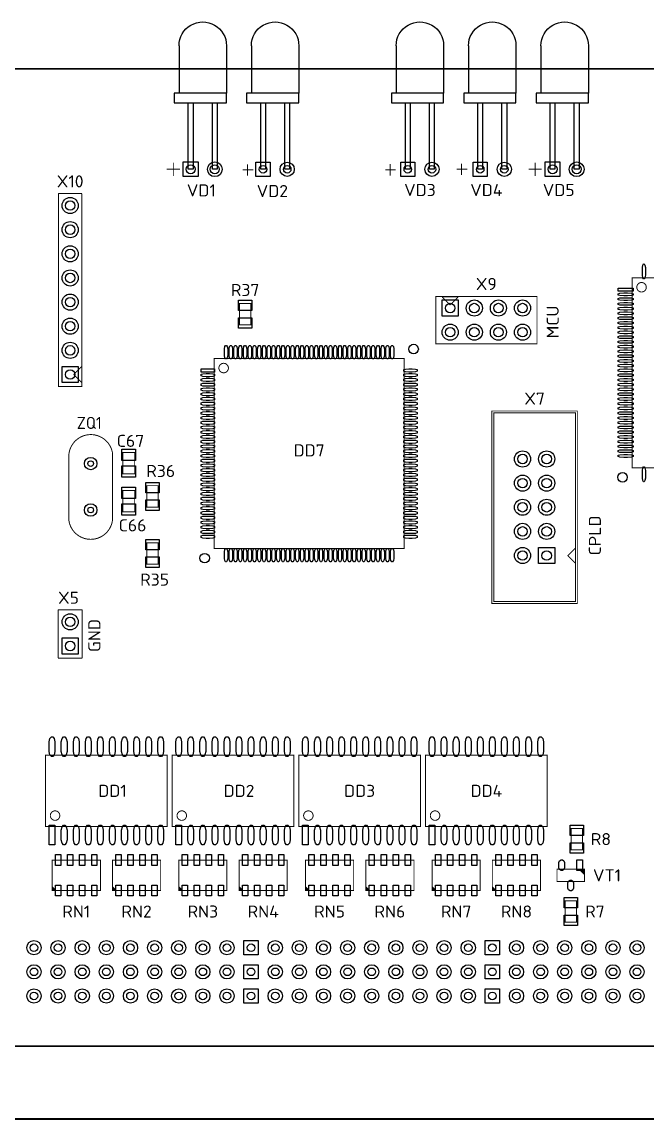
# Model space of a CAD drawing. Header units: millimetres. Extents: x 1127 to 1496, y -2533 to -2276.
# Drawn here: x 1251.3 to 1317.1, y -2392 to -2276.4 of the extents above; entities that cross this region are included whole.
import ezdxf
from ezdxf.enums import TextEntityAlignment as Align

# ---------------------------------------------------------------- set-up
doc = ezdxf.new("R2010")
doc.units = ezdxf.units.MM
doc.layers.get('0').update_dxf_attribs({"color": 250})
doc.layers.add('BOARD', color=173, linetype='Continuous', lineweight=35)
doc.layers.add('TOP', color=7, linetype='Continuous')
doc.styles.get("Standard").update_dxf_attribs({"font": 'txt.shx'})

# ---------------------------------------------------------------- blocks, each defined once
blk = doc.blocks.new('FIGURE_CIRCLE')
blk.add_circle((0, 0), 0.5)
blk = doc.blocks.new('FIGURE_SQUARE')
blk.add_lwpolyline([(-0.5, -0.5), (-0.5, 0.5), (0.5, 0.5), (0.5, -0.5)], close=True)
blk = doc.blocks.new('FIGURE_OBLONG')
blk.add_lwpolyline([(-0.5, -0.125), (-0.5, 0.125), (-0.416, 0.375), (-0.25, 0.5), (0.25, 0.5), (0.416, 0.375), (0.5, 0.125), (0.5, -0.125), (0.416, -0.375), (0.25, -0.5), (-0.25, -0.5), (-0.416, -0.375)], close=True)
blk = doc.blocks.new('LED')
at = {"layer": 'TOP'}
for p, q in [((-1.23, 13), (-1.23, 8)), ((3.77, 13), (3.77, 8))]:
    blk.add_line(p, q, dxfattribs=at)
for points in [[(3.77, 7), (3.77, 8), (-1.73, 8), (-1.73, 7)], [(-0.25, 7), (0.25, 7), (0.25, 0), (-0.25, 0)], [(2.29, 7), (2.79, 7), (2.79, 0), (2.29, 0)]]:
    blk.add_lwpolyline(points, close=True, dxfattribs=at)
at = {"layer": 'TOP', "extrusion": (0, 0, -1)}
blk.add_ellipse((1.27, 13), major_axis=(0, 2.5), ratio=1, start_param=4.712389, end_param=7.853982, dxfattribs=at)

msp = doc.modelspace()

# ---------------------------------------------------------------- linework, layer by layer
at = {"layer": 'BOARD'}
msp.add_lwpolyline([(1467.65, -2384.2), (1234.4, -2384.2), (1234.4, -2281.33), (1467.65, -2281.33)], close=True, dxfattribs=at)
at = {"layer": 'TOP'}
for points, const_width in [([(1267.27, -2291.2), (1267.27, -2292.6)], 0.1), ([(1275.09, -2291.37), (1275.09, -2292.57)], 0.1), ([(1290.09, -2291.36), (1290.09, -2292.56)], 0.1), ([(1297.61, -2291.3), (1297.61, -2292.5)], 0.1), ([(1305.37, -2291.2), (1305.37, -2292.6)], 0.1), ([(1266.57, -2291.9), (1267.97, -2291.9)], 0.1), ([(1274.59, -2291.97), (1275.69, -2291.97)], 0.1), ([(1289.59, -2291.96), (1290.69, -2291.96)], 0.1), ([(1297.11, -2291.9), (1298.21, -2291.9)], 0.1), ([(1304.67, -2291.9), (1306.07, -2291.9)], 0.1), ([(1255.18, -2294.45), (1257.64, -2294.45)], 0.1), ([(1257.64, -2294.48), (1257.64, -2314.77), (1255.18, -2314.77), (1255.18, -2294.45)], 0.1), ([(1335.57, -2303.32), (1335.57, -2323.32), (1315.57, -2323.32), (1315.57, -2303.32), (1335.57, -2303.32)], 0.1), ([(1305.56, -2305.28), (1305.56, -2310.28), (1294.9, -2310.28), (1294.9, -2305.28), (1305.56, -2305.28)], 0.1), ([(1297.27, -2305.34), (1295.57, -2305.34)], 0.1), ([(1295.57, -2305.34), (1296.42, -2306.19)], 0.1), ([(1296.42, -2306.19), (1297.27, -2305.34)], 0.1), ([(1274.23, -2306.02), (1275.43, -2306.02), (1275.43, -2308.27), (1274.23, -2308.27), (1274.23, -2306.02)], 0.1), ([(1291.57, -2311.82), (1291.57, -2331.82), (1271.57, -2331.82), (1271.57, -2311.82), (1291.57, -2311.82)], 0.1), ([(1257.64, -2312.65), (1256.79, -2313.5)], 0.1), ([(1257.64, -2314.35), (1257.64, -2312.65)], 0.1), ([(1256.79, -2313.5), (1257.64, -2314.35)], 0.1), ([(1300.81, -2317.34), (1309.81, -2317.34), (1309.81, -2337.59), (1300.81, -2337.59), (1300.81, -2317.34)], 0.1), ([(1301.01, -2317.54), (1309.61, -2317.54), (1309.61, -2337.39), (1301.01, -2337.39), (1301.01, -2317.54)], 0.1), ([(1256.27, -2328.82), (1256.27, -2321.82)], 0.1), ([(1260.87, -2328.82), (1260.87, -2321.82)], 0.1), ([(1261.95, -2321.7), (1263.2, -2321.7), (1263.2, -2323.95), (1261.95, -2323.95), (1261.95, -2321.7)], 0.1), ([(1263.2, -2327.95), (1261.95, -2327.95), (1261.95, -2325.7), (1263.2, -2325.7), (1263.2, -2327.95)], 0.1), ([(1264.47, -2325.2), (1265.67, -2325.2), (1265.67, -2327.45), (1264.47, -2327.45), (1264.47, -2325.2)], 0.1), ([(1265.67, -2333.45), (1264.47, -2333.45), (1264.47, -2331.2), (1265.67, -2331.2), (1265.67, -2333.45)], 0.1), ([(1309.61, -2333.35), (1309.61, -2331.75), (1308.81, -2332.55), (1309.61, -2333.35)], 0.1), ([(1255.14, -2338.26), (1257.68, -2338.26)], 0.1), ([(1255.14, -2343.34), (1255.14, -2338.26)], 0.1), ([(1257.68, -2338.26), (1257.68, -2343.34)], 0.1), ([(1257.68, -2343.34), (1255.14, -2343.34)], 0.1), ([(1266.62, -2361.06), (1253.82, -2361.06), (1253.82, -2353.56), (1266.62, -2353.56), (1266.62, -2361.06)], 0.1), ([(1279.96, -2361.06), (1267.16, -2361.06), (1267.16, -2353.56), (1279.96, -2353.56), (1279.96, -2361.06)], 0.1), ([(1293.29, -2361.06), (1280.49, -2361.06), (1280.49, -2353.56), (1293.29, -2353.56), (1293.29, -2361.06)], 0.1), ([(1306.63, -2361.06), (1293.83, -2361.06), (1293.83, -2353.56), (1306.63, -2353.56), (1306.63, -2361.06)], 0.1), ([(1309.15, -2361.27), (1310.35, -2361.27), (1310.35, -2363.52), (1309.15, -2363.52), (1309.15, -2361.27)], 0.1), ([(1254.51, -2364.6), (1259.59, -2364.6), (1259.59, -2367.8), (1254.51, -2367.8), (1254.51, -2364.6)], 0.1), ([(1260.86, -2364.6), (1265.94, -2364.6), (1265.94, -2367.8), (1260.86, -2367.8), (1260.86, -2364.6)], 0.1), ([(1267.84, -2364.6), (1272.92, -2364.6), (1272.92, -2367.8), (1267.84, -2367.8), (1267.84, -2364.6)], 0.1), ([(1274.19, -2364.6), (1279.27, -2364.6), (1279.27, -2367.8), (1274.19, -2367.8), (1274.19, -2364.6)], 0.1), ([(1281.18, -2364.6), (1286.26, -2364.6), (1286.26, -2367.8), (1281.18, -2367.8), (1281.18, -2364.6)], 0.1), ([(1287.53, -2364.6), (1292.61, -2364.6), (1292.61, -2367.8), (1287.53, -2367.8), (1287.53, -2364.6)], 0.1), ([(1294.51, -2364.6), (1299.59, -2364.6), (1299.59, -2367.8), (1294.51, -2367.8), (1294.51, -2364.6)], 0.1), ([(1300.86, -2364.6), (1305.94, -2364.6), (1305.94, -2367.8), (1300.86, -2367.8), (1300.86, -2364.6)], 0.1), ([(1310.57, -2366.85), (1307.67, -2366.85), (1307.67, -2365.55), (1310.57, -2365.55), (1310.57, -2366.85)], 0.1), ([(1310.02, -2365.6), (1310.52, -2366.1)], 0.1), ([(1310.12, -2365.6), (1310.52, -2366)], 0.1), ([(1310.22, -2365.6), (1310.52, -2365.9)], 0.1), ([(1310.32, -2365.6), (1310.52, -2365.8)], 0.1), ([(1310.42, -2365.6), (1310.52, -2365.7)], 0.1), ([(1254.91, -2367.8), (1254.51, -2367.4)], 0.1), ([(1254.81, -2367.8), (1254.51, -2367.5)], 0.1), ([(1254.71, -2367.8), (1254.51, -2367.6)], 0.1), ([(1254.61, -2367.8), (1254.51, -2367.7)], 0.1), ([(1261.26, -2367.8), (1260.86, -2367.4)], 0.1), ([(1261.16, -2367.8), (1260.86, -2367.5)], 0.1), ([(1261.06, -2367.8), (1260.86, -2367.6)], 0.1), ([(1260.96, -2367.8), (1260.86, -2367.7)], 0.1), ([(1268.24, -2367.8), (1267.84, -2367.4)], 0.1), ([(1268.14, -2367.8), (1267.84, -2367.5)], 0.1), ([(1268.04, -2367.8), (1267.84, -2367.6)], 0.1), ([(1267.94, -2367.8), (1267.84, -2367.7)], 0.1), ([(1274.59, -2367.8), (1274.19, -2367.4)], 0.1), ([(1274.49, -2367.8), (1274.19, -2367.5)], 0.1), ([(1274.39, -2367.8), (1274.19, -2367.6)], 0.1), ([(1274.29, -2367.8), (1274.19, -2367.7)], 0.1), ([(1281.58, -2367.8), (1281.18, -2367.4)], 0.1), ([(1281.48, -2367.8), (1281.18, -2367.5)], 0.1), ([(1281.38, -2367.8), (1281.18, -2367.6)], 0.1), ([(1281.28, -2367.8), (1281.18, -2367.7)], 0.1), ([(1287.93, -2367.8), (1287.53, -2367.4)], 0.1), ([(1287.83, -2367.8), (1287.53, -2367.5)], 0.1), ([(1287.73, -2367.8), (1287.53, -2367.6)], 0.1), ([(1287.63, -2367.8), (1287.53, -2367.7)], 0.1), ([(1294.91, -2367.8), (1294.51, -2367.4)], 0.1), ([(1294.81, -2367.8), (1294.51, -2367.5)], 0.1), ([(1294.71, -2367.8), (1294.51, -2367.6)], 0.1), ([(1294.61, -2367.8), (1294.51, -2367.7)], 0.1), ([(1301.26, -2367.8), (1300.86, -2367.4)], 0.1), ([(1301.16, -2367.8), (1300.86, -2367.5)], 0.1), ([(1301.06, -2367.8), (1300.86, -2367.6)], 0.1), ([(1300.96, -2367.8), (1300.86, -2367.7)], 0.1), ([(1308.52, -2368.89), (1309.72, -2368.89), (1309.72, -2371.14), (1308.52, -2371.14), (1308.52, -2368.89)], 0.1), ([(1241.81, -2391.86), (1326.9, -2391.86)], 0.203)]:
    msp.add_lwpolyline(points, dxfattribs=dict(at, const_width=const_width))
at = {"layer": 'TOP', "const_width": 0.1}
for points in [[(1316.57, -2303.82, 1), (1316.57, -2304.82, 1), (1316.57, -2303.82)], [(1272.57, -2312.32, 1), (1272.57, -2313.32, 1), (1272.57, -2312.32)], [(1256.28, -2321.85, -0.881083), (1260.88, -2321.85)], [(1256.27, -2328.82, 0.881184), (1260.87, -2328.82)], [(1254.82, -2359.42, 1), (1254.82, -2360.42, 1), (1254.82, -2359.42)], [(1268.16, -2359.42, 1), (1268.16, -2360.42, 1), (1268.16, -2359.42)], [(1281.49, -2359.42, 1), (1281.49, -2360.42, 1), (1281.49, -2359.42)], [(1294.83, -2359.42, 1), (1294.83, -2360.42, 1), (1294.83, -2359.42)]]:
    msp.add_lwpolyline(points, format="xyb", dxfattribs=at)

# ---------------------------------------------------------------- block references
at = {"layer": 'TOP'}
for p in [(1269.1, -2291.9), (1276.72, -2291.9), (1291.96, -2291.9), (1299.58, -2291.9), (1307.2, -2291.9)]:
    msp.add_blockref('LED', p, dxfattribs=at)
at = {"layer": 'TOP', "rotation": 90}
for name, p, xscale, yscale in [('FIGURE_SQUARE', (1269.1, -2291.9), 1.55, 1.55), ('FIGURE_CIRCLE', (1269.1, -2291.9), 0.95, 0.95), ('FIGURE_CIRCLE', (1271.64, -2291.9), 1.55, 1.55), ('FIGURE_CIRCLE', (1271.64, -2291.9), 0.95, 0.95), ('FIGURE_SQUARE', (1276.72, -2291.9), 1.5, 1.5), ('FIGURE_CIRCLE', (1279.26, -2291.9), 1.5, 1.5), ('FIGURE_SQUARE', (1291.96, -2291.9), 1.5, 1.5), ('FIGURE_CIRCLE', (1294.5, -2291.9), 1.5, 1.5), ('FIGURE_SQUARE', (1299.58, -2291.9), 1.5, 1.5), ('FIGURE_CIRCLE', (1302.12, -2291.9), 1.5, 1.5), ('FIGURE_SQUARE', (1307.2, -2291.9), 1.55, 1.55), ('FIGURE_CIRCLE', (1307.2, -2291.9), 0.95, 0.95), ('FIGURE_CIRCLE', (1309.74, -2291.9), 1.55, 1.55), ('FIGURE_CIRCLE', (1309.74, -2291.9), 0.95, 0.95), ('FIGURE_CIRCLE', (1276.72, -2291.9), 0.8, 0.8), ('FIGURE_CIRCLE', (1279.26, -2291.9), 0.8, 0.8), ('FIGURE_CIRCLE', (1291.96, -2291.9), 0.8, 0.8), ('FIGURE_CIRCLE', (1294.5, -2291.9), 0.8, 0.8), ('FIGURE_CIRCLE', (1299.58, -2291.9), 0.8, 0.8), ('FIGURE_CIRCLE', (1302.12, -2291.9), 0.8, 0.8), ('FIGURE_CIRCLE', (1256.41, -2295.72), 1.7, 1.7), ('FIGURE_CIRCLE', (1256.41, -2298.26), 1.7, 1.7), ('FIGURE_CIRCLE', (1256.41, -2300.8), 1.7, 1.7), ('FIGURE_OBLONG', (1316.82, -2302.65), 1.6, 0.3), ('FIGURE_CIRCLE', (1256.41, -2303.34), 1.7, 1.7), ('FIGURE_CIRCLE', (1256.41, -2305.88), 1.7, 1.7), ('FIGURE_SQUARE', (1314.9, -2304.57), 0.3, 1.6), ('FIGURE_OBLONG', (1314.9, -2305.07), 0.3, 1.6), ('FIGURE_SQUARE', (1274.83, -2306.22), 1.1, 1.4), ('FIGURE_SQUARE', (1296.42, -2306.51), 1.7, 1.7), ('FIGURE_CIRCLE', (1298.96, -2306.51), 1.7, 1.7), ('FIGURE_CIRCLE', (1301.5, -2306.51), 1.7, 1.7), ('FIGURE_CIRCLE', (1304.04, -2306.51), 1.7, 1.7), ('FIGURE_OBLONG', (1314.9, -2305.57), 0.3, 1.6), ('FIGURE_OBLONG', (1314.9, -2306.07), 0.3, 1.6), ('FIGURE_OBLONG', (1314.9, -2306.57), 0.3, 1.6), ('FIGURE_CIRCLE', (1256.41, -2308.42), 1.7, 1.7), ('FIGURE_SQUARE', (1274.83, -2308.07), 1.1, 1.4), ('FIGURE_OBLONG', (1314.9, -2307.07), 0.3, 1.6), ('FIGURE_OBLONG', (1314.9, -2307.57), 0.3, 1.6), ('FIGURE_CIRCLE', (1296.42, -2309.05), 1.7, 1.7), ('FIGURE_CIRCLE', (1298.96, -2309.05), 1.7, 1.7), ('FIGURE_CIRCLE', (1301.5, -2309.05), 1.7, 1.7), ('FIGURE_CIRCLE', (1304.04, -2309.05), 1.7, 1.7), ('FIGURE_OBLONG', (1314.9, -2308.07), 0.3, 1.6), ('FIGURE_OBLONG', (1314.9, -2308.57), 0.3, 1.6), ('FIGURE_OBLONG', (1314.9, -2309.07), 0.3, 1.6), ('FIGURE_OBLONG', (1314.9, -2309.57), 0.3, 1.6), ('FIGURE_OBLONG', (1314.9, -2310.07), 0.3, 1.6), ('FIGURE_CIRCLE', (1256.41, -2310.96), 1.7, 1.7), ('FIGURE_OBLONG', (1272.82, -2311.15), 1.4, 0.35), ('FIGURE_OBLONG', (1273.32, -2311.15), 1.4, 0.35), ('FIGURE_OBLONG', (1273.82, -2311.15), 1.4, 0.35), ('FIGURE_OBLONG', (1274.32, -2311.15), 1.4, 0.35), ('FIGURE_OBLONG', (1274.82, -2311.15), 1.4, 0.35), ('FIGURE_OBLONG', (1275.32, -2311.15), 1.4, 0.35), ('FIGURE_OBLONG', (1275.82, -2311.15), 1.4, 0.35), ('FIGURE_OBLONG', (1276.32, -2311.15), 1.4, 0.35), ('FIGURE_OBLONG', (1276.82, -2311.15), 1.4, 0.35), ('FIGURE_OBLONG', (1277.32, -2311.15), 1.4, 0.35), ('FIGURE_OBLONG', (1277.82, -2311.15), 1.4, 0.35), ('FIGURE_OBLONG', (1278.32, -2311.15), 1.4, 0.35), ('FIGURE_OBLONG', (1278.82, -2311.15), 1.4, 0.35), ('FIGURE_OBLONG', (1279.32, -2311.15), 1.4, 0.35), ('FIGURE_OBLONG', (1279.82, -2311.15), 1.4, 0.35), ('FIGURE_OBLONG', (1280.32, -2311.15), 1.4, 0.35), ('FIGURE_OBLONG', (1280.82, -2311.15), 1.4, 0.35), ('FIGURE_OBLONG', (1281.32, -2311.15), 1.4, 0.35), ('FIGURE_OBLONG', (1281.82, -2311.15), 1.4, 0.35), ('FIGURE_OBLONG', (1282.32, -2311.15), 1.4, 0.35), ('FIGURE_OBLONG', (1282.82, -2311.15), 1.4, 0.35), ('FIGURE_OBLONG', (1283.32, -2311.15), 1.4, 0.35), ('FIGURE_OBLONG', (1283.82, -2311.15), 1.4, 0.35), ('FIGURE_OBLONG', (1284.32, -2311.15), 1.4, 0.35), ('FIGURE_OBLONG', (1284.82, -2311.15), 1.4, 0.35), ('FIGURE_OBLONG', (1285.32, -2311.15), 1.4, 0.35), ('FIGURE_OBLONG', (1285.82, -2311.15), 1.4, 0.35), ('FIGURE_OBLONG', (1286.32, -2311.15), 1.4, 0.35), ('FIGURE_OBLONG', (1286.82, -2311.15), 1.4, 0.35), ('FIGURE_OBLONG', (1287.32, -2311.15), 1.4, 0.35), ('FIGURE_OBLONG', (1287.82, -2311.15), 1.4, 0.35), ('FIGURE_OBLONG', (1288.32, -2311.15), 1.4, 0.35), ('FIGURE_OBLONG', (1288.82, -2311.15), 1.4, 0.35), ('FIGURE_OBLONG', (1289.32, -2311.15), 1.4, 0.35), ('FIGURE_OBLONG', (1289.82, -2311.15), 1.4, 0.35), ('FIGURE_OBLONG', (1290.32, -2311.15), 1.4, 0.35), ('FIGURE_OBLONG', (1314.9, -2310.57), 0.3, 1.6), ('FIGURE_OBLONG', (1314.9, -2311.07), 0.3, 1.6), ('FIGURE_OBLONG', (1314.9, -2311.57), 0.3, 1.6), ('FIGURE_OBLONG', (1314.9, -2312.07), 0.3, 1.6), ('FIGURE_SQUARE', (1256.41, -2313.5), 1.7, 1.7), ('FIGURE_SQUARE', (1270.9, -2313.07), 0.35, 1.4), ('FIGURE_OBLONG', (1270.9, -2313.57), 0.35, 1.4), ('FIGURE_OBLONG', (1292.25, -2313.07), 0.35, 1.4), ('FIGURE_OBLONG', (1292.25, -2313.57), 0.35, 1.4), ('FIGURE_OBLONG', (1314.9, -2312.57), 0.3, 1.6), ('FIGURE_OBLONG', (1314.9, -2313.07), 0.3, 1.6), ('FIGURE_OBLONG', (1314.9, -2313.57), 0.3, 1.6), ('FIGURE_OBLONG', (1270.9, -2314.07), 0.35, 1.4), ('FIGURE_OBLONG', (1270.9, -2314.57), 0.35, 1.4), ('FIGURE_OBLONG', (1292.25, -2314.07), 0.35, 1.4), ('FIGURE_OBLONG', (1292.25, -2314.57), 0.35, 1.4), ('FIGURE_OBLONG', (1314.9, -2314.07), 0.3, 1.6), ('FIGURE_OBLONG', (1314.9, -2314.57), 0.3, 1.6), ('FIGURE_OBLONG', (1270.9, -2315.07), 0.35, 1.4), ('FIGURE_OBLONG', (1270.9, -2315.57), 0.35, 1.4), ('FIGURE_OBLONG', (1292.25, -2315.07), 0.35, 1.4), ('FIGURE_OBLONG', (1292.25, -2315.57), 0.35, 1.4), ('FIGURE_OBLONG', (1314.9, -2315.07), 0.3, 1.6), ('FIGURE_OBLONG', (1314.9, -2315.57), 0.3, 1.6), ('FIGURE_OBLONG', (1270.9, -2316.07), 0.35, 1.4), ('FIGURE_OBLONG', (1270.9, -2316.57), 0.35, 1.4), ('FIGURE_OBLONG', (1292.25, -2316.07), 0.35, 1.4), ('FIGURE_OBLONG', (1292.25, -2316.57), 0.35, 1.4), ('FIGURE_OBLONG', (1314.9, -2316.07), 0.3, 1.6), ('FIGURE_OBLONG', (1314.9, -2316.57), 0.3, 1.6), ('FIGURE_OBLONG', (1270.9, -2317.07), 0.35, 1.4), ('FIGURE_OBLONG', (1270.9, -2317.57), 0.35, 1.4), ('FIGURE_OBLONG', (1270.9, -2318.07), 0.35, 1.4), ('FIGURE_OBLONG', (1292.25, -2317.07), 0.35, 1.4), ('FIGURE_OBLONG', (1292.25, -2317.57), 0.35, 1.4), ('FIGURE_OBLONG', (1292.25, -2318.07), 0.35, 1.4), ('FIGURE_OBLONG', (1314.9, -2317.07), 0.3, 1.6), ('FIGURE_OBLONG', (1314.9, -2317.57), 0.3, 1.6), ('FIGURE_OBLONG', (1314.9, -2318.07), 0.3, 1.6), ('FIGURE_OBLONG', (1270.9, -2318.57), 0.35, 1.4), ('FIGURE_OBLONG', (1270.9, -2319.07), 0.35, 1.4), ('FIGURE_OBLONG', (1292.25, -2318.57), 0.35, 1.4), ('FIGURE_OBLONG', (1292.25, -2319.07), 0.35, 1.4), ('FIGURE_OBLONG', (1314.9, -2318.57), 0.3, 1.6), ('FIGURE_OBLONG', (1314.9, -2319.07), 0.3, 1.6), ('FIGURE_OBLONG', (1270.9, -2319.57), 0.35, 1.4), ('FIGURE_OBLONG', (1270.9, -2320.07), 0.35, 1.4), ('FIGURE_OBLONG', (1292.25, -2319.57), 0.35, 1.4), ('FIGURE_OBLONG', (1292.25, -2320.07), 0.35, 1.4), ('FIGURE_OBLONG', (1314.9, -2319.57), 0.3, 1.6), ('FIGURE_OBLONG', (1314.9, -2320.07), 0.3, 1.6), ('FIGURE_SQUARE', (1262.57, -2321.95), 1.2, 1.45), ('FIGURE_OBLONG', (1270.9, -2320.57), 0.35, 1.4), ('FIGURE_OBLONG', (1270.9, -2321.07), 0.35, 1.4), ('FIGURE_OBLONG', (1270.9, -2321.57), 0.35, 1.4), ('FIGURE_OBLONG', (1292.25, -2320.57), 0.35, 1.4), ('FIGURE_OBLONG', (1292.25, -2321.07), 0.35, 1.4), ('FIGURE_OBLONG', (1292.25, -2321.57), 0.35, 1.4), ('FIGURE_OBLONG', (1314.9, -2320.57), 0.3, 1.6), ('FIGURE_OBLONG', (1314.9, -2321.07), 0.3, 1.6), ('FIGURE_OBLONG', (1314.9, -2321.57), 0.3, 1.6), ('FIGURE_CIRCLE', (1258.57, -2322.88), 1.3, 1.3), ('FIGURE_CIRCLE', (1258.57, -2322.88), 0.6, 0.6), ('FIGURE_OBLONG', (1270.9, -2322.07), 0.35, 1.4), ('FIGURE_OBLONG', (1270.9, -2322.57), 0.35, 1.4), ('FIGURE_OBLONG', (1292.25, -2322.07), 0.35, 1.4), ('FIGURE_OBLONG', (1292.25, -2322.57), 0.35, 1.4), ('FIGURE_CIRCLE', (1304.04, -2322.39), 1.7, 1.7), ('FIGURE_CIRCLE', (1306.58, -2322.39), 1.7, 1.7), ('FIGURE_OBLONG', (1314.9, -2322.07), 0.3, 1.6), ('FIGURE_SQUARE', (1262.57, -2323.7), 1.2, 1.45), ('FIGURE_OBLONG', (1270.9, -2323.07), 0.35, 1.4), ('FIGURE_OBLONG', (1270.9, -2323.57), 0.35, 1.4), ('FIGURE_OBLONG', (1292.25, -2323.07), 0.35, 1.4), ('FIGURE_OBLONG', (1292.25, -2323.57), 0.35, 1.4), ('FIGURE_OBLONG', (1316.82, -2324), 1.6, 0.3), ('FIGURE_SQUARE', (1265.07, -2325.4), 1.1, 1.4), ('FIGURE_OBLONG', (1270.9, -2324.07), 0.35, 1.4), ('FIGURE_OBLONG', (1270.9, -2324.57), 0.35, 1.4), ('FIGURE_OBLONG', (1270.9, -2325.07), 0.35, 1.4), ('FIGURE_OBLONG', (1292.25, -2324.07), 0.35, 1.4), ('FIGURE_OBLONG', (1292.25, -2324.57), 0.35, 1.4), ('FIGURE_OBLONG', (1292.25, -2325.07), 0.35, 1.4), ('FIGURE_CIRCLE', (1304.04, -2324.93), 1.7, 1.7), ('FIGURE_CIRCLE', (1306.58, -2324.93), 1.7, 1.7), ('FIGURE_SQUARE', (1262.57, -2325.95), 1.2, 1.45), ('FIGURE_OBLONG', (1270.9, -2325.57), 0.35, 1.4), ('FIGURE_OBLONG', (1270.9, -2326.07), 0.35, 1.4), ('FIGURE_OBLONG', (1292.25, -2325.57), 0.35, 1.4), ('FIGURE_OBLONG', (1292.25, -2326.07), 0.35, 1.4), ('FIGURE_CIRCLE', (1258.57, -2327.76), 1.3, 1.3), ('FIGURE_SQUARE', (1262.57, -2327.7), 1.2, 1.45), ('FIGURE_SQUARE', (1265.07, -2327.25), 1.1, 1.4), ('FIGURE_OBLONG', (1270.9, -2326.57), 0.35, 1.4), ('FIGURE_OBLONG', (1270.9, -2327.07), 0.35, 1.4), ('FIGURE_OBLONG', (1292.25, -2326.57), 0.35, 1.4), ('FIGURE_OBLONG', (1292.25, -2327.07), 0.35, 1.4), ('FIGURE_CIRCLE', (1304.04, -2327.47), 1.7, 1.7), ('FIGURE_CIRCLE', (1306.58, -2327.47), 1.7, 1.7), ('FIGURE_CIRCLE', (1258.57, -2327.76), 0.6, 0.6), ('FIGURE_OBLONG', (1270.9, -2327.57), 0.35, 1.4), ('FIGURE_OBLONG', (1270.9, -2328.07), 0.35, 1.4), ('FIGURE_OBLONG', (1270.9, -2328.57), 0.35, 1.4), ('FIGURE_OBLONG', (1292.25, -2327.57), 0.35, 1.4), ('FIGURE_OBLONG', (1292.25, -2328.07), 0.35, 1.4), ('FIGURE_OBLONG', (1292.25, -2328.57), 0.35, 1.4), ('FIGURE_OBLONG', (1270.9, -2329.07), 0.35, 1.4), ('FIGURE_OBLONG', (1270.9, -2329.57), 0.35, 1.4), ('FIGURE_OBLONG', (1292.25, -2329.07), 0.35, 1.4), ('FIGURE_OBLONG', (1292.25, -2329.57), 0.35, 1.4), ('FIGURE_CIRCLE', (1304.04, -2330.01), 1.7, 1.7), ('FIGURE_CIRCLE', (1306.58, -2330.01), 1.7, 1.7), ('FIGURE_OBLONG', (1270.9, -2330.07), 0.35, 1.4), ('FIGURE_OBLONG', (1270.9, -2330.57), 0.35, 1.4), ('FIGURE_OBLONG', (1292.25, -2330.07), 0.35, 1.4), ('FIGURE_OBLONG', (1292.25, -2330.57), 0.35, 1.4), ('FIGURE_SQUARE', (1265.07, -2331.4), 1.1, 1.4), ('FIGURE_OBLONG', (1272.82, -2332.5), 1.4, 0.35), ('FIGURE_OBLONG', (1273.32, -2332.5), 1.4, 0.35), ('FIGURE_OBLONG', (1273.82, -2332.5), 1.4, 0.35), ('FIGURE_OBLONG', (1274.32, -2332.5), 1.4, 0.35), ('FIGURE_OBLONG', (1274.82, -2332.5), 1.4, 0.35), ('FIGURE_OBLONG', (1275.32, -2332.5), 1.4, 0.35), ('FIGURE_OBLONG', (1275.82, -2332.5), 1.4, 0.35), ('FIGURE_OBLONG', (1276.32, -2332.5), 1.4, 0.35), ('FIGURE_OBLONG', (1276.82, -2332.5), 1.4, 0.35), ('FIGURE_OBLONG', (1277.32, -2332.5), 1.4, 0.35), ('FIGURE_OBLONG', (1277.82, -2332.5), 1.4, 0.35), ('FIGURE_OBLONG', (1278.32, -2332.5), 1.4, 0.35), ('FIGURE_OBLONG', (1278.82, -2332.5), 1.4, 0.35), ('FIGURE_OBLONG', (1279.32, -2332.5), 1.4, 0.35), ('FIGURE_OBLONG', (1279.82, -2332.5), 1.4, 0.35), ('FIGURE_OBLONG', (1280.32, -2332.5), 1.4, 0.35), ('FIGURE_OBLONG', (1280.82, -2332.5), 1.4, 0.35), ('FIGURE_OBLONG', (1281.32, -2332.5), 1.4, 0.35), ('FIGURE_OBLONG', (1281.82, -2332.5), 1.4, 0.35), ('FIGURE_OBLONG', (1282.32, -2332.5), 1.4, 0.35), ('FIGURE_OBLONG', (1282.82, -2332.5), 1.4, 0.35), ('FIGURE_OBLONG', (1283.32, -2332.5), 1.4, 0.35), ('FIGURE_OBLONG', (1283.82, -2332.5), 1.4, 0.35), ('FIGURE_OBLONG', (1284.32, -2332.5), 1.4, 0.35), ('FIGURE_OBLONG', (1284.82, -2332.5), 1.4, 0.35), ('FIGURE_OBLONG', (1285.32, -2332.5), 1.4, 0.35), ('FIGURE_OBLONG', (1285.82, -2332.5), 1.4, 0.35), ('FIGURE_OBLONG', (1286.32, -2332.5), 1.4, 0.35), ('FIGURE_OBLONG', (1286.82, -2332.5), 1.4, 0.35), ('FIGURE_OBLONG', (1287.32, -2332.5), 1.4, 0.35), ('FIGURE_OBLONG', (1287.82, -2332.5), 1.4, 0.35), ('FIGURE_OBLONG', (1288.32, -2332.5), 1.4, 0.35), ('FIGURE_OBLONG', (1288.82, -2332.5), 1.4, 0.35), ('FIGURE_OBLONG', (1289.32, -2332.5), 1.4, 0.35), ('FIGURE_OBLONG', (1289.82, -2332.5), 1.4, 0.35), ('FIGURE_OBLONG', (1290.32, -2332.5), 1.4, 0.35), ('FIGURE_CIRCLE', (1304.04, -2332.55), 1.7, 1.7), ('FIGURE_SQUARE', (1306.58, -2332.55), 1.7, 1.7), ('FIGURE_SQUARE', (1265.07, -2333.25), 1.1, 1.4), ('FIGURE_CIRCLE', (1256.41, -2339.53), 1.7, 1.7), ('FIGURE_SQUARE', (1256.41, -2342.07), 1.7, 1.7), ('FIGURE_OBLONG', (1254.51, -2352.67), 2.075, 0.6), ('FIGURE_OBLONG', (1255.78, -2352.67), 2.075, 0.6), ('FIGURE_OBLONG', (1257.05, -2352.67), 2.075, 0.6), ('FIGURE_OBLONG', (1258.32, -2352.67), 2.075, 0.6), ('FIGURE_OBLONG', (1259.59, -2352.67), 2.075, 0.6), ('FIGURE_OBLONG', (1260.86, -2352.67), 2.075, 0.6), ('FIGURE_OBLONG', (1262.13, -2352.67), 2.075, 0.6), ('FIGURE_OBLONG', (1263.4, -2352.67), 2.075, 0.6), ('FIGURE_OBLONG', (1264.67, -2352.67), 2.075, 0.6), ('FIGURE_OBLONG', (1265.94, -2352.67), 2.075, 0.6), ('FIGURE_OBLONG', (1267.84, -2352.67), 2.075, 0.6), ('FIGURE_OBLONG', (1269.11, -2352.67), 2.075, 0.6), ('FIGURE_OBLONG', (1270.38, -2352.67), 2.075, 0.6), ('FIGURE_OBLONG', (1271.65, -2352.67), 2.075, 0.6), ('FIGURE_OBLONG', (1272.92, -2352.67), 2.075, 0.6), ('FIGURE_OBLONG', (1274.19, -2352.67), 2.075, 0.6), ('FIGURE_OBLONG', (1275.46, -2352.67), 2.075, 0.6), ('FIGURE_OBLONG', (1276.73, -2352.67), 2.075, 0.6), ('FIGURE_OBLONG', (1278, -2352.67), 2.075, 0.6), ('FIGURE_OBLONG', (1279.27, -2352.67), 2.075, 0.6), ('FIGURE_OBLONG', (1281.18, -2352.67), 2.075, 0.6), ('FIGURE_OBLONG', (1282.45, -2352.67), 2.075, 0.6), ('FIGURE_OBLONG', (1283.72, -2352.67), 2.075, 0.6), ('FIGURE_OBLONG', (1284.99, -2352.67), 2.075, 0.6), ('FIGURE_OBLONG', (1286.26, -2352.67), 2.075, 0.6), ('FIGURE_OBLONG', (1287.53, -2352.67), 2.075, 0.6), ('FIGURE_OBLONG', (1288.8, -2352.67), 2.075, 0.6), ('FIGURE_OBLONG', (1290.07, -2352.67), 2.075, 0.6), ('FIGURE_OBLONG', (1291.34, -2352.67), 2.075, 0.6), ('FIGURE_OBLONG', (1292.61, -2352.67), 2.075, 0.6), ('FIGURE_OBLONG', (1294.51, -2352.67), 2.075, 0.6), ('FIGURE_OBLONG', (1295.78, -2352.67), 2.075, 0.6), ('FIGURE_OBLONG', (1297.05, -2352.67), 2.075, 0.6), ('FIGURE_OBLONG', (1298.32, -2352.67), 2.075, 0.6), ('FIGURE_OBLONG', (1299.59, -2352.67), 2.075, 0.6), ('FIGURE_OBLONG', (1300.86, -2352.67), 2.075, 0.6), ('FIGURE_OBLONG', (1302.13, -2352.67), 2.075, 0.6), ('FIGURE_OBLONG', (1303.4, -2352.67), 2.075, 0.6), ('FIGURE_OBLONG', (1304.67, -2352.67), 2.075, 0.6), ('FIGURE_OBLONG', (1305.94, -2352.67), 2.075, 0.6), ('FIGURE_SQUARE', (1254.51, -2361.96), 2.075, 0.6), ('FIGURE_OBLONG', (1255.78, -2361.96), 2.075, 0.6), ('FIGURE_OBLONG', (1257.05, -2361.96), 2.075, 0.6), ('FIGURE_OBLONG', (1258.32, -2361.96), 2.075, 0.6), ('FIGURE_OBLONG', (1259.59, -2361.96), 2.075, 0.6), ('FIGURE_OBLONG', (1260.86, -2361.96), 2.075, 0.6), ('FIGURE_OBLONG', (1262.13, -2361.96), 2.075, 0.6), ('FIGURE_OBLONG', (1263.4, -2361.96), 2.075, 0.6), ('FIGURE_OBLONG', (1264.67, -2361.96), 2.075, 0.6), ('FIGURE_OBLONG', (1265.94, -2361.96), 2.075, 0.6), ('FIGURE_SQUARE', (1267.84, -2361.96), 2.075, 0.6), ('FIGURE_OBLONG', (1269.11, -2361.96), 2.075, 0.6), ('FIGURE_OBLONG', (1270.38, -2361.96), 2.075, 0.6), ('FIGURE_OBLONG', (1271.65, -2361.96), 2.075, 0.6), ('FIGURE_OBLONG', (1272.92, -2361.96), 2.075, 0.6), ('FIGURE_OBLONG', (1274.19, -2361.96), 2.075, 0.6), ('FIGURE_OBLONG', (1275.46, -2361.96), 2.075, 0.6), ('FIGURE_OBLONG', (1276.73, -2361.96), 2.075, 0.6), ('FIGURE_OBLONG', (1278, -2361.96), 2.075, 0.6), ('FIGURE_OBLONG', (1279.27, -2361.96), 2.075, 0.6), ('FIGURE_SQUARE', (1281.18, -2361.96), 2.075, 0.6), ('FIGURE_OBLONG', (1282.45, -2361.96), 2.075, 0.6), ('FIGURE_OBLONG', (1283.72, -2361.96), 2.075, 0.6), ('FIGURE_OBLONG', (1284.99, -2361.96), 2.075, 0.6), ('FIGURE_OBLONG', (1286.26, -2361.96), 2.075, 0.6), ('FIGURE_OBLONG', (1287.53, -2361.96), 2.075, 0.6), ('FIGURE_OBLONG', (1288.8, -2361.96), 2.075, 0.6), ('FIGURE_OBLONG', (1290.07, -2361.96), 2.075, 0.6), ('FIGURE_OBLONG', (1291.34, -2361.96), 2.075, 0.6), ('FIGURE_OBLONG', (1292.61, -2361.96), 2.075, 0.6), ('FIGURE_SQUARE', (1294.51, -2361.96), 2.075, 0.6), ('FIGURE_OBLONG', (1295.78, -2361.96), 2.075, 0.6), ('FIGURE_OBLONG', (1297.05, -2361.96), 2.075, 0.6), ('FIGURE_OBLONG', (1298.32, -2361.96), 2.075, 0.6), ('FIGURE_OBLONG', (1299.59, -2361.96), 2.075, 0.6), ('FIGURE_OBLONG', (1300.86, -2361.96), 2.075, 0.6), ('FIGURE_OBLONG', (1302.13, -2361.96), 2.075, 0.6), ('FIGURE_OBLONG', (1303.4, -2361.96), 2.075, 0.6), ('FIGURE_OBLONG', (1304.67, -2361.96), 2.075, 0.6), ('FIGURE_OBLONG', (1305.94, -2361.96), 2.075, 0.6), ('FIGURE_SQUARE', (1309.75, -2361.47), 1.1, 1.4), ('FIGURE_SQUARE', (1309.75, -2363.32), 1.1, 1.4), ('FIGURE_SQUARE', (1255.14, -2364.6), 1.15, 0.55), ('FIGURE_SQUARE', (1256.41, -2364.6), 1.15, 0.55), ('FIGURE_SQUARE', (1257.68, -2364.6), 1.15, 0.55), ('FIGURE_SQUARE', (1258.95, -2364.6), 1.15, 0.55), ('FIGURE_SQUARE', (1261.49, -2364.6), 1.15, 0.55), ('FIGURE_SQUARE', (1262.76, -2364.6), 1.15, 0.55), ('FIGURE_SQUARE', (1264.03, -2364.6), 1.15, 0.55), ('FIGURE_SQUARE', (1265.3, -2364.6), 1.15, 0.55), ('FIGURE_SQUARE', (1268.48, -2364.6), 1.15, 0.55), ('FIGURE_SQUARE', (1269.75, -2364.6), 1.15, 0.55), ('FIGURE_SQUARE', (1271.02, -2364.6), 1.15, 0.55), ('FIGURE_SQUARE', (1272.29, -2364.6), 1.15, 0.55), ('FIGURE_SQUARE', (1274.83, -2364.6), 1.15, 0.55), ('FIGURE_SQUARE', (1276.1, -2364.6), 1.15, 0.55), ('FIGURE_SQUARE', (1277.37, -2364.6), 1.15, 0.55), ('FIGURE_SQUARE', (1278.64, -2364.6), 1.15, 0.55), ('FIGURE_SQUARE', (1281.81, -2364.6), 1.15, 0.55), ('FIGURE_SQUARE', (1283.08, -2364.6), 1.15, 0.55), ('FIGURE_SQUARE', (1284.35, -2364.6), 1.15, 0.55), ('FIGURE_SQUARE', (1285.62, -2364.6), 1.15, 0.55), ('FIGURE_SQUARE', (1288.16, -2364.6), 1.15, 0.55), ('FIGURE_SQUARE', (1289.43, -2364.6), 1.15, 0.55), ('FIGURE_SQUARE', (1290.7, -2364.6), 1.15, 0.55), ('FIGURE_SQUARE', (1291.97, -2364.6), 1.15, 0.55), ('FIGURE_SQUARE', (1295.15, -2364.6), 1.15, 0.55), ('FIGURE_SQUARE', (1296.42, -2364.6), 1.15, 0.55), ('FIGURE_SQUARE', (1297.69, -2364.6), 1.15, 0.55), ('FIGURE_SQUARE', (1298.96, -2364.6), 1.15, 0.55), ('FIGURE_SQUARE', (1301.5, -2364.6), 1.15, 0.55), ('FIGURE_SQUARE', (1302.77, -2364.6), 1.15, 0.55), ('FIGURE_SQUARE', (1304.04, -2364.6), 1.15, 0.55), ('FIGURE_SQUARE', (1305.31, -2364.6), 1.15, 0.55), ('FIGURE_OBLONG', (1308.17, -2365.13), 1.1, 0.6), ('FIGURE_SQUARE', (1310.07, -2365.13), 1.1, 0.6), ('FIGURE_SQUARE', (1255.14, -2367.8), 1.15, 0.55), ('FIGURE_SQUARE', (1256.41, -2367.8), 1.15, 0.55), ('FIGURE_SQUARE', (1257.68, -2367.8), 1.15, 0.55), ('FIGURE_SQUARE', (1258.95, -2367.8), 1.15, 0.55), ('FIGURE_SQUARE', (1261.49, -2367.8), 1.15, 0.55), ('FIGURE_SQUARE', (1262.76, -2367.8), 1.15, 0.55), ('FIGURE_SQUARE', (1264.03, -2367.8), 1.15, 0.55), ('FIGURE_SQUARE', (1265.3, -2367.8), 1.15, 0.55), ('FIGURE_SQUARE', (1268.48, -2367.8), 1.15, 0.55), ('FIGURE_SQUARE', (1269.75, -2367.8), 1.15, 0.55), ('FIGURE_SQUARE', (1271.02, -2367.8), 1.15, 0.55), ('FIGURE_SQUARE', (1272.29, -2367.8), 1.15, 0.55), ('FIGURE_SQUARE', (1274.83, -2367.8), 1.15, 0.55), ('FIGURE_SQUARE', (1276.1, -2367.8), 1.15, 0.55), ('FIGURE_SQUARE', (1277.37, -2367.8), 1.15, 0.55), ('FIGURE_SQUARE', (1278.64, -2367.8), 1.15, 0.55), ('FIGURE_SQUARE', (1281.81, -2367.8), 1.15, 0.55), ('FIGURE_SQUARE', (1283.08, -2367.8), 1.15, 0.55), ('FIGURE_SQUARE', (1284.35, -2367.8), 1.15, 0.55), ('FIGURE_SQUARE', (1285.62, -2367.8), 1.15, 0.55), ('FIGURE_SQUARE', (1288.16, -2367.8), 1.15, 0.55), ('FIGURE_SQUARE', (1289.43, -2367.8), 1.15, 0.55), ('FIGURE_SQUARE', (1290.7, -2367.8), 1.15, 0.55), ('FIGURE_SQUARE', (1291.97, -2367.8), 1.15, 0.55), ('FIGURE_SQUARE', (1295.15, -2367.8), 1.15, 0.55), ('FIGURE_SQUARE', (1296.42, -2367.8), 1.15, 0.55), ('FIGURE_SQUARE', (1297.69, -2367.8), 1.15, 0.55), ('FIGURE_SQUARE', (1298.96, -2367.8), 1.15, 0.55), ('FIGURE_SQUARE', (1301.5, -2367.8), 1.15, 0.55), ('FIGURE_SQUARE', (1302.77, -2367.8), 1.15, 0.55), ('FIGURE_SQUARE', (1304.04, -2367.8), 1.15, 0.55), ('FIGURE_SQUARE', (1305.31, -2367.8), 1.15, 0.55), ('FIGURE_OBLONG', (1309.12, -2367.28), 1.1, 0.6), ('FIGURE_SQUARE', (1309.12, -2369.09), 1.1, 1.4), ('FIGURE_SQUARE', (1309.12, -2370.94), 1.1, 1.4), ('FIGURE_CIRCLE', (1252.6, -2373.82), 1.5, 1.5), ('FIGURE_CIRCLE', (1252.6, -2373.82), 0.8, 0.8), ('FIGURE_CIRCLE', (1255.14, -2373.82), 1.5, 1.5), ('FIGURE_CIRCLE', (1255.14, -2373.82), 0.8, 0.8), ('FIGURE_CIRCLE', (1257.68, -2373.82), 1.5, 1.5), ('FIGURE_CIRCLE', (1257.68, -2373.82), 0.8, 0.8), ('FIGURE_CIRCLE', (1260.22, -2373.82), 1.5, 1.5), ('FIGURE_CIRCLE', (1260.22, -2373.82), 0.8, 0.8), ('FIGURE_CIRCLE', (1262.76, -2373.82), 1.5, 1.5), ('FIGURE_CIRCLE', (1262.76, -2373.82), 0.8, 0.8), ('FIGURE_CIRCLE', (1265.3, -2373.82), 1.5, 1.5), ('FIGURE_CIRCLE', (1265.3, -2373.82), 0.8, 0.8), ('FIGURE_CIRCLE', (1267.84, -2373.82), 1.5, 1.5), ('FIGURE_CIRCLE', (1267.84, -2373.82), 0.8, 0.8), ('FIGURE_CIRCLE', (1270.38, -2373.82), 1.5, 1.5), ('FIGURE_CIRCLE', (1270.38, -2373.82), 0.8, 0.8), ('FIGURE_CIRCLE', (1272.92, -2373.82), 1.5, 1.5), ('FIGURE_CIRCLE', (1272.92, -2373.82), 0.8, 0.8), ('FIGURE_SQUARE', (1275.46, -2373.82), 1.5, 1.5), ('FIGURE_CIRCLE', (1275.46, -2373.82), 0.8, 0.8), ('FIGURE_CIRCLE', (1278, -2373.82), 1.5, 1.5), ('FIGURE_CIRCLE', (1278, -2373.82), 0.8, 0.8), ('FIGURE_CIRCLE', (1280.54, -2373.82), 1.5, 1.5), ('FIGURE_CIRCLE', (1280.54, -2373.82), 0.8, 0.8), ('FIGURE_CIRCLE', (1283.08, -2373.82), 1.5, 1.5), ('FIGURE_CIRCLE', (1283.08, -2373.82), 0.8, 0.8), ('FIGURE_CIRCLE', (1285.62, -2373.82), 1.5, 1.5), ('FIGURE_CIRCLE', (1285.62, -2373.82), 0.8, 0.8), ('FIGURE_CIRCLE', (1288.16, -2373.82), 1.5, 1.5), ('FIGURE_CIRCLE', (1288.16, -2373.82), 0.8, 0.8), ('FIGURE_CIRCLE', (1290.7, -2373.82), 1.5, 1.5), ('FIGURE_CIRCLE', (1290.7, -2373.82), 0.8, 0.8), ('FIGURE_CIRCLE', (1293.24, -2373.82), 1.5, 1.5), ('FIGURE_CIRCLE', (1293.24, -2373.82), 0.8, 0.8), ('FIGURE_CIRCLE', (1295.78, -2373.82), 1.5, 1.5), ('FIGURE_CIRCLE', (1295.78, -2373.82), 0.8, 0.8), ('FIGURE_CIRCLE', (1298.32, -2373.82), 1.5, 1.5), ('FIGURE_CIRCLE', (1298.32, -2373.82), 0.8, 0.8), ('FIGURE_SQUARE', (1300.86, -2373.82), 1.5, 1.5), ('FIGURE_CIRCLE', (1300.86, -2373.82), 0.8, 0.8), ('FIGURE_CIRCLE', (1303.4, -2373.82), 1.5, 1.5), ('FIGURE_CIRCLE', (1303.4, -2373.82), 0.8, 0.8), ('FIGURE_CIRCLE', (1305.94, -2373.82), 1.5, 1.5), ('FIGURE_CIRCLE', (1305.94, -2373.82), 0.8, 0.8), ('FIGURE_CIRCLE', (1308.48, -2373.82), 1.5, 1.5), ('FIGURE_CIRCLE', (1308.48, -2373.82), 0.8, 0.8), ('FIGURE_CIRCLE', (1311.02, -2373.82), 1.5, 1.5), ('FIGURE_CIRCLE', (1311.02, -2373.82), 0.8, 0.8), ('FIGURE_CIRCLE', (1313.56, -2373.82), 1.5, 1.5), ('FIGURE_CIRCLE', (1313.56, -2373.82), 0.8, 0.8), ('FIGURE_CIRCLE', (1316.1, -2373.82), 1.5, 1.5), ('FIGURE_CIRCLE', (1316.1, -2373.82), 0.8, 0.8), ('FIGURE_CIRCLE', (1252.6, -2376.36), 1.5, 1.5), ('FIGURE_CIRCLE', (1255.14, -2376.36), 1.5, 1.5), ('FIGURE_CIRCLE', (1257.68, -2376.36), 1.5, 1.5), ('FIGURE_CIRCLE', (1260.22, -2376.36), 1.5, 1.5), ('FIGURE_CIRCLE', (1262.76, -2376.36), 1.5, 1.5), ('FIGURE_CIRCLE', (1265.3, -2376.36), 1.5, 1.5), ('FIGURE_CIRCLE', (1267.84, -2376.36), 1.5, 1.5), ('FIGURE_CIRCLE', (1270.38, -2376.36), 1.5, 1.5), ('FIGURE_CIRCLE', (1272.92, -2376.36), 1.5, 1.5), ('FIGURE_SQUARE', (1275.46, -2376.36), 1.5, 1.5), ('FIGURE_CIRCLE', (1278, -2376.36), 1.5, 1.5), ('FIGURE_CIRCLE', (1280.54, -2376.36), 1.5, 1.5), ('FIGURE_CIRCLE', (1283.08, -2376.36), 1.5, 1.5), ('FIGURE_CIRCLE', (1285.62, -2376.36), 1.5, 1.5), ('FIGURE_CIRCLE', (1288.16, -2376.36), 1.5, 1.5), ('FIGURE_CIRCLE', (1290.7, -2376.36), 1.5, 1.5), ('FIGURE_CIRCLE', (1293.24, -2376.36), 1.5, 1.5), ('FIGURE_CIRCLE', (1295.78, -2376.36), 1.5, 1.5), ('FIGURE_CIRCLE', (1298.32, -2376.36), 1.5, 1.5), ('FIGURE_SQUARE', (1300.86, -2376.36), 1.5, 1.5), ('FIGURE_CIRCLE', (1303.4, -2376.36), 1.5, 1.5), ('FIGURE_CIRCLE', (1305.94, -2376.36), 1.5, 1.5), ('FIGURE_CIRCLE', (1308.48, -2376.36), 1.5, 1.5), ('FIGURE_CIRCLE', (1311.02, -2376.36), 1.5, 1.5), ('FIGURE_CIRCLE', (1313.56, -2376.36), 1.5, 1.5), ('FIGURE_CIRCLE', (1316.1, -2376.36), 1.5, 1.5), ('FIGURE_CIRCLE', (1252.6, -2376.36), 0.8, 0.8), ('FIGURE_CIRCLE', (1255.14, -2376.36), 0.8, 0.8), ('FIGURE_CIRCLE', (1257.68, -2376.36), 0.8, 0.8), ('FIGURE_CIRCLE', (1260.22, -2376.36), 0.8, 0.8), ('FIGURE_CIRCLE', (1262.76, -2376.36), 0.8, 0.8), ('FIGURE_CIRCLE', (1265.3, -2376.36), 0.8, 0.8), ('FIGURE_CIRCLE', (1267.84, -2376.36), 0.8, 0.8), ('FIGURE_CIRCLE', (1270.38, -2376.36), 0.8, 0.8), ('FIGURE_CIRCLE', (1272.92, -2376.36), 0.8, 0.8), ('FIGURE_CIRCLE', (1275.46, -2376.36), 0.8, 0.8), ('FIGURE_CIRCLE', (1278, -2376.36), 0.8, 0.8), ('FIGURE_CIRCLE', (1280.54, -2376.36), 0.8, 0.8), ('FIGURE_CIRCLE', (1283.08, -2376.36), 0.8, 0.8), ('FIGURE_CIRCLE', (1285.62, -2376.36), 0.8, 0.8), ('FIGURE_CIRCLE', (1288.16, -2376.36), 0.8, 0.8), ('FIGURE_CIRCLE', (1290.7, -2376.36), 0.8, 0.8), ('FIGURE_CIRCLE', (1293.24, -2376.36), 0.8, 0.8), ('FIGURE_CIRCLE', (1295.78, -2376.36), 0.8, 0.8), ('FIGURE_CIRCLE', (1298.32, -2376.36), 0.8, 0.8), ('FIGURE_CIRCLE', (1300.86, -2376.36), 0.8, 0.8), ('FIGURE_CIRCLE', (1303.4, -2376.36), 0.8, 0.8), ('FIGURE_CIRCLE', (1305.94, -2376.36), 0.8, 0.8), ('FIGURE_CIRCLE', (1308.48, -2376.36), 0.8, 0.8), ('FIGURE_CIRCLE', (1311.02, -2376.36), 0.8, 0.8), ('FIGURE_CIRCLE', (1313.56, -2376.36), 0.8, 0.8), ('FIGURE_CIRCLE', (1316.1, -2376.36), 0.8, 0.8), ('FIGURE_CIRCLE', (1252.6, -2378.9), 1.5, 1.5), ('FIGURE_CIRCLE', (1252.6, -2378.9), 0.8, 0.8), ('FIGURE_CIRCLE', (1255.14, -2378.9), 1.5, 1.5), ('FIGURE_CIRCLE', (1255.14, -2378.9), 0.8, 0.8), ('FIGURE_CIRCLE', (1257.68, -2378.9), 1.5, 1.5), ('FIGURE_CIRCLE', (1257.68, -2378.9), 0.8, 0.8), ('FIGURE_CIRCLE', (1260.22, -2378.9), 1.5, 1.5), ('FIGURE_CIRCLE', (1260.22, -2378.9), 0.8, 0.8), ('FIGURE_CIRCLE', (1262.76, -2378.9), 1.5, 1.5), ('FIGURE_CIRCLE', (1262.76, -2378.9), 0.8, 0.8), ('FIGURE_CIRCLE', (1265.3, -2378.9), 1.5, 1.5), ('FIGURE_CIRCLE', (1265.3, -2378.9), 0.8, 0.8), ('FIGURE_CIRCLE', (1267.84, -2378.9), 1.5, 1.5), ('FIGURE_CIRCLE', (1267.84, -2378.9), 0.8, 0.8), ('FIGURE_CIRCLE', (1270.38, -2378.9), 1.5, 1.5), ('FIGURE_CIRCLE', (1270.38, -2378.9), 0.8, 0.8), ('FIGURE_CIRCLE', (1272.92, -2378.9), 1.5, 1.5), ('FIGURE_CIRCLE', (1272.92, -2378.9), 0.8, 0.8), ('FIGURE_SQUARE', (1275.46, -2378.9), 1.5, 1.5), ('FIGURE_CIRCLE', (1275.46, -2378.9), 0.8, 0.8), ('FIGURE_CIRCLE', (1278, -2378.9), 1.5, 1.5), ('FIGURE_CIRCLE', (1278, -2378.9), 0.8, 0.8), ('FIGURE_CIRCLE', (1280.54, -2378.9), 1.5, 1.5), ('FIGURE_CIRCLE', (1280.54, -2378.9), 0.8, 0.8), ('FIGURE_CIRCLE', (1283.08, -2378.9), 1.5, 1.5), ('FIGURE_CIRCLE', (1283.08, -2378.9), 0.8, 0.8), ('FIGURE_CIRCLE', (1285.62, -2378.9), 1.5, 1.5), ('FIGURE_CIRCLE', (1285.62, -2378.9), 0.8, 0.8), ('FIGURE_CIRCLE', (1288.16, -2378.9), 1.5, 1.5), ('FIGURE_CIRCLE', (1288.16, -2378.9), 0.8, 0.8), ('FIGURE_CIRCLE', (1290.7, -2378.9), 1.5, 1.5), ('FIGURE_CIRCLE', (1290.7, -2378.9), 0.8, 0.8), ('FIGURE_CIRCLE', (1293.24, -2378.9), 1.5, 1.5), ('FIGURE_CIRCLE', (1293.24, -2378.9), 0.8, 0.8), ('FIGURE_CIRCLE', (1295.78, -2378.9), 1.5, 1.5), ('FIGURE_CIRCLE', (1295.78, -2378.9), 0.8, 0.8), ('FIGURE_CIRCLE', (1298.32, -2378.9), 1.5, 1.5), ('FIGURE_CIRCLE', (1298.32, -2378.9), 0.8, 0.8), ('FIGURE_SQUARE', (1300.86, -2378.9), 1.5, 1.5), ('FIGURE_CIRCLE', (1300.86, -2378.9), 0.8, 0.8), ('FIGURE_CIRCLE', (1303.4, -2378.9), 1.5, 1.5), ('FIGURE_CIRCLE', (1303.4, -2378.9), 0.8, 0.8), ('FIGURE_CIRCLE', (1305.94, -2378.9), 1.5, 1.5), ('FIGURE_CIRCLE', (1305.94, -2378.9), 0.8, 0.8), ('FIGURE_CIRCLE', (1308.48, -2378.9), 1.5, 1.5), ('FIGURE_CIRCLE', (1308.48, -2378.9), 0.8, 0.8), ('FIGURE_CIRCLE', (1311.02, -2378.9), 1.5, 1.5), ('FIGURE_CIRCLE', (1311.02, -2378.9), 0.8, 0.8), ('FIGURE_CIRCLE', (1313.56, -2378.9), 1.5, 1.5), ('FIGURE_CIRCLE', (1313.56, -2378.9), 0.8, 0.8), ('FIGURE_CIRCLE', (1316.1, -2378.9), 1.5, 1.5), ('FIGURE_CIRCLE', (1316.1, -2378.9), 0.8, 0.8)]:
    msp.add_blockref(name, p, dxfattribs=dict(at, xscale=xscale, yscale=yscale))
for p in [(1256.41, -2295.72), (1256.41, -2298.26), (1256.41, -2300.8), (1256.41, -2303.34), (1256.41, -2305.88), (1296.42, -2306.51), (1298.96, -2306.51), (1301.5, -2306.51), (1304.04, -2306.51), (1256.41, -2308.42), (1296.42, -2309.05), (1298.96, -2309.05), (1301.5, -2309.05), (1304.04, -2309.05), (1256.41, -2310.96), (1292.57, -2310.82), (1256.41, -2313.5), (1304.04, -2322.39), (1306.58, -2322.39), (1314.57, -2324.32), (1304.04, -2324.93), (1306.58, -2324.93), (1304.04, -2327.47), (1306.58, -2327.47), (1304.04, -2330.01), (1306.58, -2330.01), (1270.57, -2332.82), (1304.04, -2332.55), (1306.58, -2332.55), (1256.41, -2339.53), (1256.41, -2342.07)]:
    msp.add_blockref('FIGURE_CIRCLE', p, dxfattribs=at)

# ---------------------------------------------------------------- texts
at = {"layer": 'TOP'}
for s, width, p in [('X10', 1.019685, (1256.41, -2293.81)), ('VD1', 1.019685, (1270.22, -2294.76)), ('VD2', 1.019685, (1277.7, -2294.83)), ('VD3', 1.019685, (1293.24, -2294.72)), ('VD4', 1.019685, (1300.23, -2294.72)), ('VD5', 1.019685, (1307.85, -2294.72)), ('R37', 1.019685, (1274.83, -2305.24)), ('X9', 1.019685, (1300.23, -2304.61)), ('X7', 1.019685, (1305.31, -2316.67)), ('ZQ1', 0.916667, (1258.42, -2319.23)), ('C67', 1.019685, (1262.76, -2321.12)), ('DD7', 1.019685, (1281.57, -2322.12)), ('R36', 1.019685, (1265.94, -2324.29)), ('C66', 1.019685, (1262.98, -2330.01)), ('R35', 1.019685, (1265.3, -2335.72)), ('DD1', 1.019685, (1260.86, -2357.95)), ('DD2', 1.019685, (1274.19, -2357.95)), ('DD3', 1.019685, (1286.89, -2357.95)), ('DD4', 1.019685, (1300.23, -2357.95)), ('R8', 1.019685, (1312.29, -2363.03)), ('VT1', 1.019685, (1312.93, -2366.84)), ('RN1', 1.019685, (1257.05, -2370.65)), ('RN2', 1.019685, (1263.4, -2370.65)), ('RN3', 1.019685, (1270.38, -2370.65)), ('RN4', 1.019685, (1276.73, -2370.65)), ('RN5', 1.019685, (1283.72, -2370.65)), ('RN6', 1.019685, (1290.07, -2370.65)), ('RN7', 1.019685, (1297.05, -2370.65)), ('RN8', 1.019685, (1303.4, -2370.65)), ('R7', 1.019685, (1311.66, -2370.65))]:
    msp.add_text(s, height=1.27, dxfattribs=dict(at, width=width)).set_placement(p, align=Align.CENTER)
at = {"layer": 'TOP', "width": 1.019685}
for s, p in [('MCU', (1307.85, -2309.69)), ('CPLD', (1312.29, -2332.55)), ('GND', (1259.59, -2342.71))]:
    msp.add_text(s, height=1.27, rotation=90, dxfattribs=at).set_placement(p)
msp.add_text('X5', height=1.27, dxfattribs=at).set_placement((1255.14, -2337.63))

doc.saveas('drawing.dxf')
